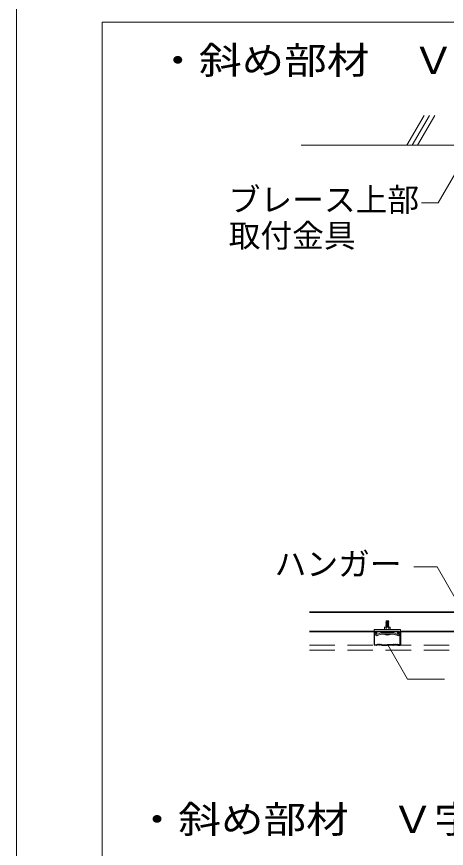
# Model space of a CAD drawing. Units: millimetres, scale not verified. Extents: x -7800 to 7800, y -5387 to 5300.
# Drawn here: x -7800 to -6988, y -499 to 1071 of the extents above; entities that cross this region are included whole.
import ezdxf
from ezdxf.enums import TextEntityAlignment as Align

# ---------------------------------------------------------------- set-up
doc = ezdxf.new("R2010")
doc.units = ezdxf.units.MM
doc.header["$LTSCALE"] = 40
doc.linetypes.add('DASHED1', pattern=[1.8, 1.2, -0.6])
for name, color, linetype, lineweight in [('7-2_野縁受け', 3, 'Continuous', 18), ('7-3_野縁', 2, 'Continuous', 25), ('7-6_文字・矢印', 7, 'Continuous', 18), ('7-9_躯体他', 4, 'Continuous', 9), ('7-A_クリップ', 7, 'Continuous', 18), ('7-D_パネル', 4, 'Continuous', 9), ('F-3_野縁受け', 7, 'Continuous', 18)]:
    doc.layers.add(name, color=color, linetype=linetype, lineweight=lineweight)
doc.styles.add('ＭＳ ゴシック', font='')
doc.styles.get('ＭＳ ゴシック').set_extended_font_data('MS Gothic')

msp = doc.modelspace()

# ---------------------------------------------------------------- linework, layer by layer
at = {"layer": '7-2_野縁受け'}
for p, q in [((-7246.55, -52.72), (-6971.9, -52.72)), ((-7246.55, -53.92), (-6971.9, -53.92)), ((-7246.55, -89.52), (-7124.22, -89.52)), ((-7246.55, -90.72), (-7124.22, -90.72)), ((-7074.25, -89.52), (-6971.9, -89.52)), ((-7074.25, -90.72), (-6971.9, -90.72))]:
    msp.add_line(p, q, dxfattribs=at)
at = {"layer": '7-2_野縁受け', "linetype": 'DASHED1'}
for p, q in [((-7124.22, -89.52), (-7074.25, -89.52)), ((-7124.22, -90.72), (-7074.25, -90.72))]:
    msp.add_line(p, q, dxfattribs=at)
at = {"layer": '7-3_野縁'}
for p, q in [((-7124.26, -91.72), (-7124.25, -114.68)), ((-7123.75, -114.7), (-7123.76, -91.72)), ((-7120.26, -90.72), (-7123.26, -90.72)), ((-7120.26, -91.22), (-7123.26, -91.22)), ((-7119.76, -93.72), (-7119.76, -91.72)), ((-7119.76, -93.72), (-7119.26, -93.72)), ((-7119.26, -93.72), (-7119.26, -91.72)), ((-7079.25, -93.72), (-7079.25, -91.72)), ((-7078.75, -93.72), (-7079.25, -93.72)), ((-7078.75, -93.72), (-7078.75, -91.72)), ((-7078.25, -90.72), (-7075.25, -90.72)), ((-7078.25, -91.22), (-7075.25, -91.22)), ((-7074.75, -114.7), (-7074.75, -91.72)), ((-7074.25, -91.72), (-7074.25, -114.68)), ((-7123.26, -115.22), (-7119.67, -115.22)), ((-7123.26, -115.22), (-7119.67, -115.22)), ((-7119.67, -115.72), (-7123.26, -115.72)), ((-7119.67, -115.72), (-7123.26, -115.72)), ((-7119.32, -115.08), (-7118.61, -114.37)), ((-7118.61, -114.37), (-7119.32, -115.08)), ((-7118.26, -114.72), (-7118.96, -115.43)), ((-7118.26, -114.72), (-7118.96, -115.43)), ((-7111.26, -114.72), (-7110.55, -115.43)), ((-7110.9, -114.37), (-7110.19, -115.08)), ((-7109.84, -115.22), (-7099.25, -115.22)), ((-7109.84, -115.72), (-7099.25, -115.72)), ((-7088.67, -115.22), (-7099.25, -115.22)), ((-7088.67, -115.72), (-7099.25, -115.72)), ((-7087.61, -114.37), (-7088.31, -115.08)), ((-7087.25, -114.72), (-7087.96, -115.43)), ((-7080.25, -114.72), (-7079.55, -115.43)), ((-7080.25, -114.72), (-7079.55, -115.43)), ((-7079.19, -115.08), (-7079.9, -114.37)), ((-7079.9, -114.37), (-7079.19, -115.08)), ((-7075.25, -115.22), (-7078.84, -115.22)), ((-7075.25, -115.22), (-7078.84, -115.22)), ((-7078.84, -115.72), (-7075.25, -115.72)), ((-7078.84, -115.72), (-7075.25, -115.72))]:
    msp.add_line(p, q, dxfattribs=at)
for centre, radius, start, end in [((-7123.26, -91.72), 1, 90.00299, 180.00299), ((-7123.26, -91.72), 0.5, 90.00299, 180.00299), ((-7120.26, -91.72), 1, 0.00299, 90.00299), ((-7120.26, -91.72), 0.5, 0.00299, 90.00299), ((-7078.25, -91.72), 1, 89.99699, 179.99699), ((-7078.25, -91.72), 0.5, 89.99699, 179.99699), ((-7075.25, -91.72), 1, 359.99699, 89.99699), ((-7075.25, -91.72), 0.5, 359.99699, 89.99699), ((-7123.26, -114.72), 1, 177.476, 270), ((-7123.26, -114.72), 1, 177.476, 270), ((-7123.26, -114.72), 0.5, 177.476, 270), ((-7123.26, -114.72), 0.5, 177.476, 270), ((-7119.67, -114.72), 0.5, 269.99998, 314.99998), ((-7119.67, -114.72), 0.5, 270, 314.99998), ((-7119.67, -114.72), 1, 270, 315), ((-7119.67, -114.72), 1, 270, 314.99998), ((-7118.26, -114.72), 0.5, 46.39717, 135), ((-7117.01, -113.41), 1.81, 226.39717, 313.60281), ((-7117.01, -113.41), 1.31, 226.39717, 313.60281), ((-7115.76, -114.72), 0.5, 36.86989, 133.60281), ((-7114.76, -113.97), 1.25, 216.86989, 323.1301), ((-7114.76, -113.97), 0.75, 216.86989, 323.1301), ((-7113.76, -114.72), 0.5, 36.86989, 143.1301), ((-7113.76, -114.72), 0.5, 46.39717, 143.1301), ((-7112.51, -113.41), 1.81, 226.39717, 313.60281), ((-7112.51, -113.41), 1.31, 226.39717, 313.60281), ((-7111.26, -114.72), 0.5, 44.99998, 133.60281), ((-7109.84, -114.72), 1, 225, 270), ((-7109.84, -114.72), 0.5, 225, 270), ((-7088.67, -114.72), 0.5, 270, 315), ((-7088.67, -114.72), 1, 270, 315), ((-7087.25, -114.72), 0.5, 46.39719, 135.00002), ((-7086, -113.41), 1.81, 226.39719, 313.60283), ((-7086, -113.41), 1.31, 226.39719, 313.60283), ((-7084.75, -114.72), 0.5, 36.8699, 143.13011), ((-7084.75, -114.72), 0.5, 36.8699, 133.60283), ((-7083.75, -113.97), 1.25, 216.8699, 323.13011), ((-7083.75, -113.97), 0.75, 216.8699, 323.13011), ((-7082.75, -114.72), 0.5, 46.39719, 143.13011), ((-7081.5, -113.41), 1.81, 226.39719, 313.60283), ((-7081.5, -113.41), 1.31, 226.39719, 313.60283), ((-7080.25, -114.72), 0.5, 45, 133.60283), ((-7078.84, -114.72), 1, 225, 270), ((-7078.84, -114.72), 1, 225.00002, 270), ((-7078.84, -114.72), 0.5, 225, 270), ((-7078.84, -114.72), 0.5, 225.00002, 270), ((-7075.25, -114.72), 1, 270, 2.524), ((-7075.25, -114.72), 1, 269.99997, 2.524), ((-7075.25, -114.72), 0.5, 270, 2.524), ((-7075.25, -114.72), 0.5, 269.99997, 2.524)]:
    msp.add_arc(centre, radius, start, end, dxfattribs=at)
at = {"layer": '7-6_文字・矢印'}
for p, q in [((-6950.26, 810.49), (-7003.03, 719.1)), ((-7003.03, 719.1), (-7034.61, 719.1)), ((-7049.27, 31.83), (-7005.1, 31.83)), ((-7005.1, 31.83), (-6968.61, -31.37)), ((-7098.27, -115.39), (-7061.11, -179.76)), ((-6991.03, -179.76), (-7061.11, -179.76))]:
    msp.add_line(p, q, dxfattribs=at)
at = {"layer": '7-9_躯体他'}
for p, q in [((-7062.28, 827.98), (-7029.83, 884.18)), ((-7052.28, 827.98), (-7019.83, 884.18)), ((-7042.28, 827.98), (-7009.83, 884.18)), ((-7262.16, 827.98), (-4950.65, 827.98))]:
    msp.add_line(p, q, dxfattribs=at)
at = {"layer": '7-A_クリップ'}
for p, q in [((-7096.22, -70.09), (-7102.22, -70.93)), ((-7102.22, -70.93), (-7101.47, -71.33)), ((-7096.22, -71.09), (-7102.22, -71.93)), ((-7102.22, -71.93), (-7101.47, -72.33)), ((-7101.47, -81.94), (-7101.47, -69.93)), ((-7101.47, -69.93), (-7096.97, -69.93)), ((-7096.22, -70.09), (-7096.97, -69.93)), ((-7096.97, -81.94), (-7096.97, -69.96)), ((-7096.22, -71.09), (-7096.97, -70.69)), ((-7096.22, -72.09), (-7096.97, -71.69)), ((-7096.22, -73.09), (-7096.97, -72.69)), ((-7096.22, -74.09), (-7096.97, -73.69)), ((-7096.22, -75.09), (-7096.97, -74.69)), ((-7096.22, -76.09), (-7096.97, -75.69)), ((-7096.22, -77.09), (-7096.97, -76.69)), ((-7096.22, -78.09), (-7096.97, -77.69)), ((-7124.22, -86.44), (-7124.22, -90.74)), ((-7124.22, -86.44), (-7074.25, -86.44)), ((-7124.22, -90.74), (-7074.25, -90.74)), ((-7121.02, -91.73), (-7123.18, -92.52)), ((-7121.98, -95.8), (-7123.18, -92.52)), ((-7121.78, -96.36), (-7123.18, -92.52)), ((-7119.58, -95.68), (-7121.02, -91.73)), ((-7111.22, -92.63), (-7119.58, -95.68)), ((-7111.22, -90.74), (-7111.22, -92.63)), ((-7111.22, -92.63), (-7099.22, -92.63)), ((-7104.72, -82.94), (-7104.72, -86.44)), ((-7104.72, -86.44), (-7093.72, -86.44)), ((-7104.06, -82.11), (-7104.53, -82.34)), ((-7104.06, -82.11), (-7104.53, -82.34)), ((-7103.72, -81.94), (-7094.72, -81.94)), ((-7103.37, -82.03), (-7101.72, -82.44)), ((-7103.37, -82.03), (-7101.72, -82.44)), ((-7096.22, -81.09), (-7102.3, -81.94)), ((-7096.22, -79.09), (-7102.22, -79.93)), ((-7102.22, -79.93), (-7101.47, -80.33)), ((-7096.22, -80.09), (-7102.22, -80.93)), ((-7102.22, -80.93), (-7101.47, -81.33)), ((-7101.72, -82.44), (-7101.72, -82.46)), ((-7101.72, -82.46), (-7101.72, -86.44)), ((-7087.23, -92.63), (-7099.22, -92.63)), ((-7087.23, -92.63), (-7099.22, -92.63)), ((-7087.23, -92.63), (-7099.22, -92.63)), ((-7097, -82.33), (-7096.72, -82.43)), ((-7096.22, -79.09), (-7096.97, -78.69)), ((-7096.22, -80.09), (-7096.97, -79.69)), ((-7096.22, -81.09), (-7096.97, -80.69)), ((-7095.08, -82.03), (-7096.72, -82.43)), ((-7095.08, -82.03), (-7096.72, -82.43)), ((-7094.4, -82.1), (-7093.93, -82.33)), ((-7094.4, -82.1), (-7093.93, -82.33)), ((-7093.72, -82.94), (-7093.72, -86.44)), ((-7087.23, -92.63), (-7079.83, -95.33)), ((-7087.22, -90.74), (-7087.22, -92.63)), ((-7076.62, -96.17), (-7075.56, -92.22)), ((-7074.25, -86.44), (-7074.25, -90.74)), ((-7118.81, -97.73), (-7111.12, -94.93)), ((-7092.22, -94.93), (-7106.22, -94.93)), ((-7099.22, -94.93), (-7090.08, -94.93)), ((-7099.22, -94.93), (-7089.49, -94.93)), ((-7099.22, -94.93), (-7088.01, -94.93)), ((-7089.74, -94.93), (-7088.01, -94.93)), ((-7089.25, -94.93), (-7087.33, -94.93)), ((-7084.09, -96.11), (-7087.33, -94.93)), ((-7079.64, -97.73), (-7084.83, -95.84)), ((-7080.12, -95.22), (-7078.87, -95.68))]:
    msp.add_line(p, q, dxfattribs=at)
for points in [[(-7096.22, -72.09), (-7102.22, -72.93), (-7101.47, -73.33)], [(-7096.22, -73.09), (-7102.22, -73.93), (-7101.47, -74.33)], [(-7096.22, -74.09), (-7102.22, -74.93), (-7101.47, -75.33)], [(-7096.22, -75.09), (-7102.22, -75.93), (-7101.47, -76.33)], [(-7096.22, -76.09), (-7102.22, -76.93), (-7101.47, -77.33)], [(-7096.22, -77.09), (-7102.22, -77.93), (-7101.47, -78.33)], [(-7096.22, -78.09), (-7102.22, -78.93), (-7101.47, -79.33)], [(-7119.58, -95.68), (-7121.02, -91.73), (-7123.18, -92.52)], [(-7097, -82.33), (-7096.72, -82.43), (-7096.72, -86.44)], [(-7078.87, -95.68), (-7077.78, -91.62), (-7075.56, -92.22)], [(-7099.22, -94.93), (-7110.44, -94.93), (-7111.12, -94.93)]]:
    msp.add_lwpolyline(points, dxfattribs=at)
for centre, radius, start, end in [((-7103.72, -82.94), 1, 90, 180), ((-7103.61, -83), 1, 75.942, 116.60205), ((-7103.61, -83), 1, 75.942, 116.60205), ((-7099.22, -88.44), 6.5, 70.01814, 112.61984), ((-7099.22, -88.44), 6.5, 70.01814, 112.61984), ((-7094.84, -83), 1, 63.73468, 103.86021), ((-7094.84, -83), 1, 63.73468, 103.86021), ((-7094.72, -82.94), 1, 0, 90), ((-7119.62, -95.58), 2.3, 199.99997, 299.99998), ((-7099.22, -80.93), 15.65, 243.43494, 296.56505), ((-7078.84, -95.57), 2.3, 245, 345)]:
    msp.add_arc(centre, radius, start, end, dxfattribs=at)
at = {"layer": '7-D_パネル', "linetype": 'DASHED1'}
for p, q in [((-7246.55, -115.72), (-4950.65, -115.72)), ((-7246.55, -125.22), (-4950.65, -125.22))]:
    msp.add_line(p, q, dxfattribs=at)
at = {"layer": 'F-3_野縁受け', "color": 3}
for p, q in [((-7800, 5300), (-7800, -5300)), ((-7638.18, 1060.25), (-7638.18, -4583.77)), ((-7638.18, 1060.25), (-2128.18, 1060.25))]:
    msp.add_line(p, q, dxfattribs=at)

# ---------------------------------------------------------------- texts
at = {"layer": '7-6_文字・矢印', "style": 'ＭＳ ゴシック', "width": 1.15}
for s, p in [('・斜め部材\u3000Ｖ字（２スパン）', (-7535.68, 947.25)), ('・斜め部材\u3000Ｖ字（３スパン）', (-7574.81, -485.7))]:
    msp.add_text(s, height=51.32, dxfattribs=at).set_placement(p, align=Align.BOTTOM_LEFT)
at = {"layer": '7-6_文字・矢印', "style": 'ＭＳ ゴシック'}
for s, p in [('ブレース上部', (-7399.2, 690)), ('取付金具', (-7399.2, 622.25)), ('ハンガー', (-7312.34, 2.33))]:
    msp.add_text(s, height=43.99, dxfattribs=at).set_placement(p, align=Align.BOTTOM_LEFT)

doc.saveas('drawing.dxf')
